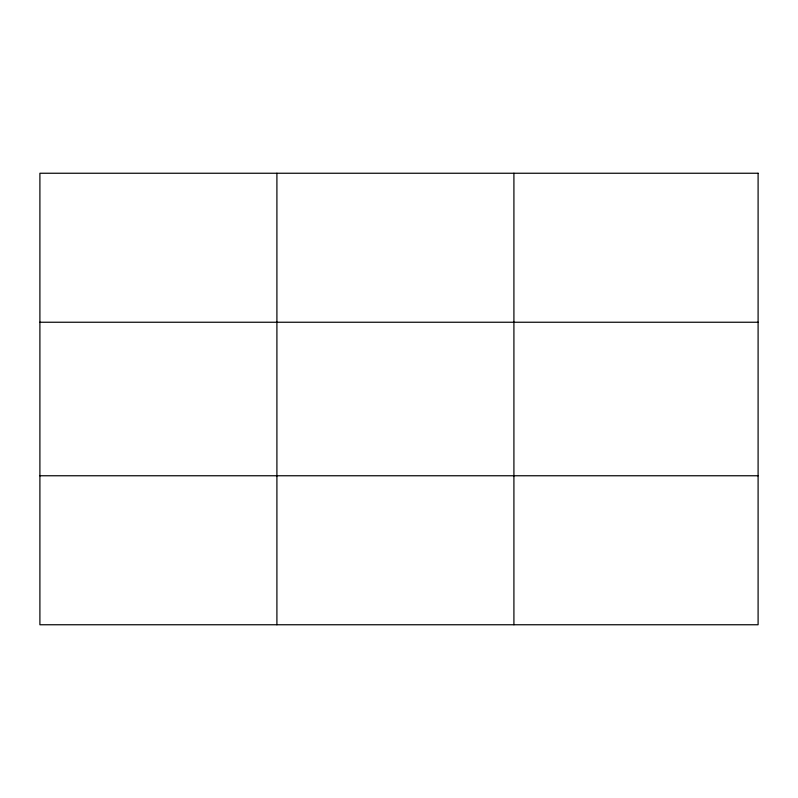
<?xml version="1.0" encoding="UTF-8"?>
<svg xmlns="http://www.w3.org/2000/svg" width="798" height="798" viewBox="0 0 798 798"><rect width="100%" height="100%" fill="white"/><g stroke="black" fill="none" stroke-linecap="round" stroke-linejoin="round"><path stroke-width="1.2" d="M276.906 624.754L276.906 173.246M513.912 624.754L513.912 173.246M39.9 322.242L758.1 322.242M39.9 475.758L758.1 475.758M758.1 173.246L758.1 624.754L39.9 624.754L39.9 173.246L758.1 173.246"/></g></svg>
